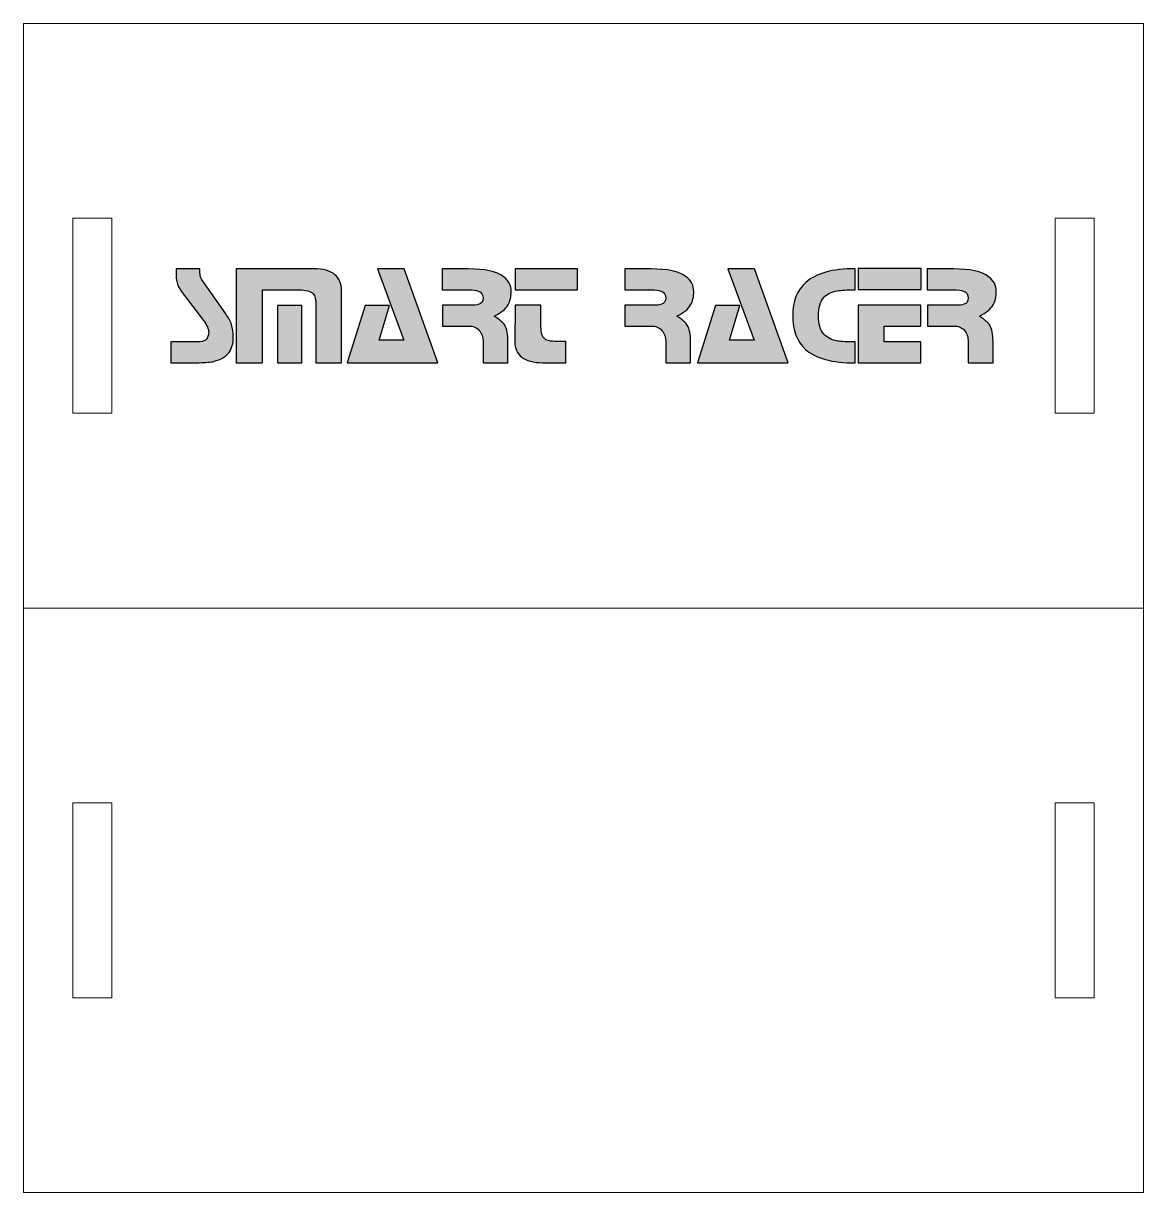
# Model space of a CAD drawing. Extents: x -140 to 130, y -24 to 96.
# Drawn here: x 14.8 to 129.8, y -23.7 to 96.3 of the extents above; entities that cross this region are included whole.
import ezdxf

# ---------------------------------------------------------------- set-up
doc = ezdxf.new("R2010")
doc.units = 0
doc.layers.add('Cut', color=1, linetype='CONTINUOUS', lineweight=0, true_color=0xff0000)
doc.layers.add('Text - engrave', color=2, linetype='CONTINUOUS', lineweight=25, true_color=0xffff00)

msp = doc.modelspace()

# ---------------------------------------------------------------- hatches: boundary and pattern name
at = {"layer": 'Text - engrave'}
h = msp.add_hatch(color=256, dxfattribs=at)
edge = h.paths.add_edge_path()
edge.add_spline(control_points=[(57.3227, 61.4364), (57.3227, 61.4364), (48.0457, 61.4364), (48.0457, 61.4364), (48.0457, 61.4364), (48.0457, 61.4364), (49.8647, 67.3322), (49.8647, 67.3322), (49.8647, 67.3322), (49.8647, 67.3322), (52.3685, 67.3322), (52.3685, 67.3322), (52.3685, 67.3322), (52.3685, 67.3322), (51.3092, 63.7797), (51.3092, 63.7797), (51.3092, 63.7797), (51.3092, 63.7797), (53.8559, 63.7797), (53.8559, 63.7797), (53.8559, 63.7797), (53.8559, 63.7797), (51.138, 71.1093), (51.138, 71.1093), (51.138, 71.1093), (51.138, 71.1093), (53.8987, 71.1093), (53.8987, 71.1093), (53.8987, 71.1093), (53.8987, 71.1093), (57.3227, 61.4364), (57.3227, 61.4364)], knot_values=[0, 0, 0, 0, 0.11111111, 0.11111111, 0.11111111, 0.11111111, 0.22222222, 0.22222222, 0.22222222, 0.22222222, 0.33333333, 0.33333333, 0.33333333, 0.33333333, 0.44444444, 0.44444444, 0.44444444, 0.44444444, 0.55555556, 0.55555556, 0.55555556, 0.55555556, 0.66666667, 0.66666667, 0.66666667, 0.66666667, 0.77777778, 0.77777778, 0.77777778, 0.77777778, 1, 1, 1, 1], degree=3, periodic=0)
edge = h.paths.add_edge_path()
edge.add_spline(control_points=[(64.8663, 68.7767), (64.8663, 68.2203), (64.7593, 67.7566), (64.5453, 67.3857), (64.5453, 67.3857), (64.3027, 66.9719), (63.8319, 66.5903), (63.1328, 66.2407), (63.1328, 66.2407), (63.6821, 65.8841), (64.0388, 65.5702), (64.2029, 65.2991), (64.2029, 65.2991), (64.424, 64.9353), (64.5346, 64.3647), (64.5346, 63.5871), (64.5346, 63.5871), (64.5346, 63.5871), (64.5346, 61.4364), (64.5346, 61.4364), (64.5346, 61.4364), (64.5346, 61.4364), (61.9879, 61.4364), (61.9879, 61.4364), (61.9879, 61.4364), (61.9879, 61.4364), (61.9879, 63.5657), (61.9879, 63.5657), (61.9879, 63.5657), (61.9879, 64.0793), (61.8578, 64.4841), (61.5974, 64.7802), (61.5974, 64.7802), (61.337, 65.0762), (60.9643, 65.2242), (60.4792, 65.2242), (60.4792, 65.2242), (60.4792, 65.2242), (57.8042, 65.2242), (57.8042, 65.2242), (57.8042, 65.2242), (57.8042, 65.2242), (57.8042, 67.3536), (57.8042, 67.3536), (57.8042, 67.3536), (57.8042, 67.3536), (60.415, 67.3536), (60.415, 67.3536), (60.415, 67.3536), (60.415, 67.3536), (60.6611, 67.3536), (60.6611, 67.3536), (60.6611, 67.3536), (61.0677, 67.3536), (61.3602, 67.3857), (61.5385, 67.4499), (61.5385, 67.4499), (61.8381, 67.5569), (61.9879, 67.7673), (61.9879, 68.0812), (61.9879, 68.0812), (61.9879, 68.4378), (61.8239, 68.6804), (61.4957, 68.8088), (61.4957, 68.8088), (61.2817, 68.8944), (60.9358, 68.9372), (60.4578, 68.9372), (60.4578, 68.9372), (60.4578, 68.9372), (57.7828, 68.9372), (57.7828, 68.9372), (57.7828, 68.9372), (57.7828, 68.9372), (57.7828, 71.0879), (57.7828, 71.0879), (57.7828, 71.0879), (57.7828, 71.0879), (60.4792, 71.0879), (60.4792, 71.0879), (60.4792, 71.0879), (62.1556, 71.0879), (63.3576, 70.8204), (64.0852, 70.2854), (64.0852, 70.2854), (64.6059, 69.9002), (64.8663, 69.3973), (64.8663, 68.7767)], knot_values=[0, 0, 0, 0, 0.04347826, 0.04347826, 0.04347826, 0.04347826, 0.08695652, 0.08695652, 0.08695652, 0.08695652, 0.13043478, 0.13043478, 0.13043478, 0.13043478, 0.17391304, 0.17391304, 0.17391304, 0.17391304, 0.2173913, 0.2173913, 0.2173913, 0.2173913, 0.26086957, 0.26086957, 0.26086957, 0.26086957, 0.30434783, 0.30434783, 0.30434783, 0.30434783, 0.34782609, 0.34782609, 0.34782609, 0.34782609, 0.39130435, 0.39130435, 0.39130435, 0.39130435, 0.43478261, 0.43478261, 0.43478261, 0.43478261, 0.47826087, 0.47826087, 0.47826087, 0.47826087, 0.52173913, 0.52173913, 0.52173913, 0.52173913, 0.56521739, 0.56521739, 0.56521739, 0.56521739, 0.60869565, 0.60869565, 0.60869565, 0.60869565, 0.65217391, 0.65217391, 0.65217391, 0.65217391, 0.69565217, 0.69565217, 0.69565217, 0.69565217, 0.73913043, 0.73913043, 0.73913043, 0.73913043, 0.7826087, 0.7826087, 0.7826087, 0.7826087, 0.82608696, 0.82608696, 0.82608696, 0.82608696, 0.86956522, 0.86956522, 0.86956522, 0.86956522, 0.91304348, 0.91304348, 0.91304348, 0.91304348, 1, 1, 1, 1], degree=3, periodic=0)
edge = h.paths.add_edge_path()
edge.add_spline(control_points=[(71.6609, 68.9372), (71.6609, 68.9372), (65.2622, 68.9372), (65.2622, 68.9372), (65.2622, 68.9372), (65.2622, 68.9372), (65.2622, 71.1093), (65.2622, 71.1093), (65.2622, 71.1093), (65.2622, 71.1093), (71.6609, 71.1093), (71.6609, 71.1093), (71.6609, 71.1093), (71.6609, 71.1093), (71.6609, 68.9372), (71.6609, 68.9372)], knot_values=[0, 0, 0, 0, 0.2, 0.2, 0.2, 0.2, 0.4, 0.4, 0.4, 0.4, 0.6, 0.6, 0.6, 0.6, 1, 1, 1, 1], degree=3, periodic=0)
edge = h.paths.add_edge_path()
edge.add_spline(control_points=[(70.4838, 61.4578), (70.4838, 61.4578), (68.087, 61.4578), (68.087, 61.4578), (68.087, 61.4578), (67.1454, 61.4578), (66.4356, 61.6486), (65.9577, 62.0303), (65.9577, 62.0303), (65.4798, 62.4119), (65.2408, 62.9308), (65.2408, 63.5871), (65.2408, 63.5871), (65.2408, 63.5871), (65.2622, 67.3536), (65.2622, 67.3536), (65.2622, 67.3536), (65.2622, 67.3536), (67.9158, 67.3536), (67.9158, 67.3536), (67.9158, 67.3536), (67.9158, 67.3536), (67.9158, 65.2242), (67.9158, 65.2242), (67.9158, 65.2242), (67.9158, 64.6322), (68.005, 64.2327), (68.1833, 64.0258), (68.1833, 64.0258), (68.4116, 63.7619), (68.886, 63.6299), (69.6064, 63.6299), (69.6064, 63.6299), (69.6064, 63.6299), (70.4838, 63.6299), (70.4838, 63.6299), (70.4838, 63.6299), (70.4838, 63.6299), (70.4838, 61.4578), (70.4838, 61.4578)], knot_values=[0, 0, 0, 0, 0.09090909, 0.09090909, 0.09090909, 0.09090909, 0.18181818, 0.18181818, 0.18181818, 0.18181818, 0.27272727, 0.27272727, 0.27272727, 0.27272727, 0.36363636, 0.36363636, 0.36363636, 0.36363636, 0.45454545, 0.45454545, 0.45454545, 0.45454545, 0.54545455, 0.54545455, 0.54545455, 0.54545455, 0.63636364, 0.63636364, 0.63636364, 0.63636364, 0.72727273, 0.72727273, 0.72727273, 0.72727273, 0.81818182, 0.81818182, 0.81818182, 0.81818182, 1, 1, 1, 1], degree=3, periodic=0)
edge = h.paths.add_edge_path()
edge.add_spline(control_points=[(83.6129, 68.7767), (83.6129, 68.2203), (83.5059, 67.7566), (83.2919, 67.3857), (83.2919, 67.3857), (83.0493, 66.9719), (82.5785, 66.5903), (81.8794, 66.2407), (81.8794, 66.2407), (82.4287, 65.8841), (82.7854, 65.5702), (82.9495, 65.2991), (82.9495, 65.2991), (83.1706, 64.9353), (83.2812, 64.3647), (83.2812, 63.5871), (83.2812, 63.5871), (83.2812, 63.5871), (83.2812, 61.4364), (83.2812, 61.4364), (83.2812, 61.4364), (83.2812, 61.4364), (80.7345, 61.4364), (80.7345, 61.4364), (80.7345, 61.4364), (80.7345, 61.4364), (80.7345, 63.5657), (80.7345, 63.5657), (80.7345, 63.5657), (80.7345, 64.0793), (80.6044, 64.4841), (80.344, 64.7802), (80.344, 64.7802), (80.0836, 65.0762), (79.7109, 65.2242), (79.2258, 65.2242), (79.2258, 65.2242), (79.2258, 65.2242), (76.5508, 65.2242), (76.5508, 65.2242), (76.5508, 65.2242), (76.5508, 65.2242), (76.5508, 67.3536), (76.5508, 67.3536), (76.5508, 67.3536), (76.5508, 67.3536), (79.1616, 67.3536), (79.1616, 67.3536), (79.1616, 67.3536), (79.1616, 67.3536), (79.4077, 67.3536), (79.4077, 67.3536), (79.4077, 67.3536), (79.8143, 67.3536), (80.1068, 67.3857), (80.2851, 67.4499), (80.2851, 67.4499), (80.5847, 67.5569), (80.7345, 67.7673), (80.7345, 68.0812), (80.7345, 68.0812), (80.7345, 68.4378), (80.5705, 68.6804), (80.2423, 68.8088), (80.2423, 68.8088), (80.0283, 68.8944), (79.6824, 68.9372), (79.2044, 68.9372), (79.2044, 68.9372), (79.2044, 68.9372), (76.5294, 68.9372), (76.5294, 68.9372), (76.5294, 68.9372), (76.5294, 68.9372), (76.5294, 71.0879), (76.5294, 71.0879), (76.5294, 71.0879), (76.5294, 71.0879), (79.2258, 71.0879), (79.2258, 71.0879), (79.2258, 71.0879), (80.9022, 71.0879), (82.1042, 70.8204), (82.8318, 70.2854), (82.8318, 70.2854), (83.3525, 69.9002), (83.6129, 69.3973), (83.6129, 68.7767)], knot_values=[0, 0, 0, 0, 0.04347826, 0.04347826, 0.04347826, 0.04347826, 0.08695652, 0.08695652, 0.08695652, 0.08695652, 0.13043478, 0.13043478, 0.13043478, 0.13043478, 0.17391304, 0.17391304, 0.17391304, 0.17391304, 0.2173913, 0.2173913, 0.2173913, 0.2173913, 0.26086957, 0.26086957, 0.26086957, 0.26086957, 0.30434783, 0.30434783, 0.30434783, 0.30434783, 0.34782609, 0.34782609, 0.34782609, 0.34782609, 0.39130435, 0.39130435, 0.39130435, 0.39130435, 0.43478261, 0.43478261, 0.43478261, 0.43478261, 0.47826087, 0.47826087, 0.47826087, 0.47826087, 0.52173913, 0.52173913, 0.52173913, 0.52173913, 0.56521739, 0.56521739, 0.56521739, 0.56521739, 0.60869565, 0.60869565, 0.60869565, 0.60869565, 0.65217391, 0.65217391, 0.65217391, 0.65217391, 0.69565217, 0.69565217, 0.69565217, 0.69565217, 0.73913043, 0.73913043, 0.73913043, 0.73913043, 0.7826087, 0.7826087, 0.7826087, 0.7826087, 0.82608696, 0.82608696, 0.82608696, 0.82608696, 0.86956522, 0.86956522, 0.86956522, 0.86956522, 0.91304348, 0.91304348, 0.91304348, 0.91304348, 1, 1, 1, 1], degree=3, periodic=0)
edge = h.paths.add_edge_path()
edge.add_spline(control_points=[(93.2858, 61.4364), (93.2858, 61.4364), (84.0088, 61.4364), (84.0088, 61.4364), (84.0088, 61.4364), (84.0088, 61.4364), (85.8278, 67.3322), (85.8278, 67.3322), (85.8278, 67.3322), (85.8278, 67.3322), (88.3316, 67.3322), (88.3316, 67.3322), (88.3316, 67.3322), (88.3316, 67.3322), (87.2723, 63.7797), (87.2723, 63.7797), (87.2723, 63.7797), (87.2723, 63.7797), (89.819, 63.7797), (89.819, 63.7797), (89.819, 63.7797), (89.819, 63.7797), (87.1011, 71.1093), (87.1011, 71.1093), (87.1011, 71.1093), (87.1011, 71.1093), (89.8618, 71.1093), (89.8618, 71.1093), (89.8618, 71.1093), (89.8618, 71.1093), (93.2858, 61.4364), (93.2858, 61.4364)], knot_values=[0, 0, 0, 0, 0.11111111, 0.11111111, 0.11111111, 0.11111111, 0.22222222, 0.22222222, 0.22222222, 0.22222222, 0.33333333, 0.33333333, 0.33333333, 0.33333333, 0.44444444, 0.44444444, 0.44444444, 0.44444444, 0.55555556, 0.55555556, 0.55555556, 0.55555556, 0.66666667, 0.66666667, 0.66666667, 0.66666667, 0.77777778, 0.77777778, 0.77777778, 0.77777778, 1, 1, 1, 1], degree=3, periodic=0)
edge = h.paths.add_edge_path()
edge.add_spline(control_points=[(100.166, 61.4364), (97.8119, 61.4364), (96.1178, 61.9001), (95.0834, 62.8274), (95.0834, 62.8274), (94.206, 63.6121), (93.7673, 64.7713), (93.7673, 66.3049), (93.7673, 66.3049), (93.7673, 67.7673), (94.2167, 68.8979), (95.1155, 69.6969), (95.1155, 69.6969), (96.1784, 70.6385), (97.8619, 71.1093), (100.166, 71.1093), (100.166, 71.1093), (100.166, 71.1093), (100.166, 68.9372), (100.166, 68.9372), (100.166, 68.9372), (99.3242, 68.9372), (98.725, 68.9051), (98.3683, 68.8409), (98.3683, 68.8409), (97.7406, 68.7267), (97.2698, 68.4949), (96.9559, 68.1454), (96.9559, 68.1454), (96.585, 67.7316), (96.3995, 67.111), (96.3995, 66.2835), (96.3995, 66.2835), (96.3995, 65.4418), (96.5921, 64.8069), (96.9773, 64.3789), (96.9773, 64.3789), (97.2983, 64.0223), (97.7691, 63.7904), (98.3897, 63.6834), (98.3897, 63.6834), (98.7535, 63.6192), (99.3456, 63.5871), (100.166, 63.5871), (100.166, 63.5871), (100.166, 63.5871), (100.166, 61.4364), (100.166, 61.4364)], knot_values=[0, 0, 0, 0, 0.07692308, 0.07692308, 0.07692308, 0.07692308, 0.15384615, 0.15384615, 0.15384615, 0.15384615, 0.23076923, 0.23076923, 0.23076923, 0.23076923, 0.30769231, 0.30769231, 0.30769231, 0.30769231, 0.38461538, 0.38461538, 0.38461538, 0.38461538, 0.46153846, 0.46153846, 0.46153846, 0.46153846, 0.53846154, 0.53846154, 0.53846154, 0.53846154, 0.61538462, 0.61538462, 0.61538462, 0.61538462, 0.69230769, 0.69230769, 0.69230769, 0.69230769, 0.76923077, 0.76923077, 0.76923077, 0.76923077, 0.84615385, 0.84615385, 0.84615385, 0.84615385, 1, 1, 1, 1], degree=3, periodic=0)
edge = h.paths.add_edge_path()
edge.add_spline(control_points=[(106.9392, 68.9586), (106.9392, 68.9586), (100.4763, 68.9586), (100.4763, 68.9586), (100.4763, 68.9586), (100.4763, 68.9586), (100.4763, 71.1307), (100.4763, 71.1307), (100.4763, 71.1307), (100.4763, 71.1307), (106.9392, 71.1307), (106.9392, 71.1307), (106.9392, 71.1307), (106.9392, 71.1307), (106.9392, 68.9586), (106.9392, 68.9586)], knot_values=[0, 0, 0, 0, 0.2, 0.2, 0.2, 0.2, 0.4, 0.4, 0.4, 0.4, 0.6, 0.6, 0.6, 0.6, 1, 1, 1, 1], degree=3, periodic=0)
edge = h.paths.add_edge_path()
edge.add_spline(control_points=[(106.9178, 61.4578), (106.9178, 61.4578), (100.4763, 61.4578), (100.4763, 61.4578), (100.4763, 61.4578), (100.4763, 61.4578), (100.4763, 67.3536), (100.4763, 67.3536), (100.4763, 67.3536), (100.4763, 67.3536), (106.9178, 67.3536), (106.9178, 67.3536), (106.9178, 67.3536), (106.9178, 67.3536), (106.9178, 65.2242), (106.9178, 65.2242), (106.9178, 65.2242), (106.9178, 65.2242), (103.1513, 65.2242), (103.1513, 65.2242), (103.1513, 65.2242), (103.1513, 65.2242), (103.1513, 63.6085), (103.1513, 63.6085), (103.1513, 63.6085), (103.1513, 63.6085), (106.9178, 63.6085), (106.9178, 63.6085), (106.9178, 63.6085), (106.9178, 63.6085), (106.9178, 61.4578), (106.9178, 61.4578)], knot_values=[0, 0, 0, 0, 0.11111111, 0.11111111, 0.11111111, 0.11111111, 0.22222222, 0.22222222, 0.22222222, 0.22222222, 0.33333333, 0.33333333, 0.33333333, 0.33333333, 0.44444444, 0.44444444, 0.44444444, 0.44444444, 0.55555556, 0.55555556, 0.55555556, 0.55555556, 0.66666667, 0.66666667, 0.66666667, 0.66666667, 0.77777778, 0.77777778, 0.77777778, 0.77777778, 1, 1, 1, 1], degree=3, periodic=0)
edge = h.paths.add_edge_path()
edge.add_spline(control_points=[(114.6647, 68.7767), (114.6647, 68.2203), (114.5577, 67.7566), (114.3437, 67.3857), (114.3437, 67.3857), (114.1011, 66.9719), (113.6303, 66.5903), (112.9312, 66.2407), (112.9312, 66.2407), (113.4805, 65.8841), (113.8372, 65.5702), (114.0013, 65.2991), (114.0013, 65.2991), (114.2224, 64.9353), (114.333, 64.3647), (114.333, 63.5871), (114.333, 63.5871), (114.333, 63.5871), (114.333, 61.4364), (114.333, 61.4364), (114.333, 61.4364), (114.333, 61.4364), (111.7863, 61.4364), (111.7863, 61.4364), (111.7863, 61.4364), (111.7863, 61.4364), (111.7863, 63.5657), (111.7863, 63.5657), (111.7863, 63.5657), (111.7863, 64.0793), (111.6562, 64.4841), (111.3958, 64.7802), (111.3958, 64.7802), (111.1354, 65.0762), (110.7627, 65.2242), (110.2776, 65.2242), (110.2776, 65.2242), (110.2776, 65.2242), (107.6026, 65.2242), (107.6026, 65.2242), (107.6026, 65.2242), (107.6026, 65.2242), (107.6026, 67.3536), (107.6026, 67.3536), (107.6026, 67.3536), (107.6026, 67.3536), (110.2134, 67.3536), (110.2134, 67.3536), (110.2134, 67.3536), (110.2134, 67.3536), (110.4595, 67.3536), (110.4595, 67.3536), (110.4595, 67.3536), (110.8661, 67.3536), (111.1586, 67.3857), (111.3369, 67.4499), (111.3369, 67.4499), (111.6365, 67.5569), (111.7863, 67.7673), (111.7863, 68.0812), (111.7863, 68.0812), (111.7863, 68.4378), (111.6223, 68.6804), (111.2941, 68.8088), (111.2941, 68.8088), (111.0801, 68.8944), (110.7342, 68.9372), (110.2562, 68.9372), (110.2562, 68.9372), (110.2562, 68.9372), (107.5812, 68.9372), (107.5812, 68.9372), (107.5812, 68.9372), (107.5812, 68.9372), (107.5812, 71.0879), (107.5812, 71.0879), (107.5812, 71.0879), (107.5812, 71.0879), (110.2776, 71.0879), (110.2776, 71.0879), (110.2776, 71.0879), (111.954, 71.0879), (113.156, 70.8204), (113.8836, 70.2854), (113.8836, 70.2854), (114.4043, 69.9002), (114.6647, 69.3973), (114.6647, 68.7767)], knot_values=[0, 0, 0, 0, 0.04347826, 0.04347826, 0.04347826, 0.04347826, 0.08695652, 0.08695652, 0.08695652, 0.08695652, 0.13043478, 0.13043478, 0.13043478, 0.13043478, 0.17391304, 0.17391304, 0.17391304, 0.17391304, 0.2173913, 0.2173913, 0.2173913, 0.2173913, 0.26086957, 0.26086957, 0.26086957, 0.26086957, 0.30434783, 0.30434783, 0.30434783, 0.30434783, 0.34782609, 0.34782609, 0.34782609, 0.34782609, 0.39130435, 0.39130435, 0.39130435, 0.39130435, 0.43478261, 0.43478261, 0.43478261, 0.43478261, 0.47826087, 0.47826087, 0.47826087, 0.47826087, 0.52173913, 0.52173913, 0.52173913, 0.52173913, 0.56521739, 0.56521739, 0.56521739, 0.56521739, 0.60869565, 0.60869565, 0.60869565, 0.60869565, 0.65217391, 0.65217391, 0.65217391, 0.65217391, 0.69565217, 0.69565217, 0.69565217, 0.69565217, 0.73913043, 0.73913043, 0.73913043, 0.73913043, 0.7826087, 0.7826087, 0.7826087, 0.7826087, 0.82608696, 0.82608696, 0.82608696, 0.82608696, 0.86956522, 0.86956522, 0.86956522, 0.86956522, 0.91304348, 0.91304348, 0.91304348, 0.91304348, 1, 1, 1, 1], degree=3, periodic=0)
edge = h.paths.add_edge_path()
edge.add_spline(control_points=[(36.3398, 64.0686), (36.3398, 63.4409), (36.1935, 62.9237), (35.9011, 62.5171), (35.9011, 62.5171), (35.7085, 62.246), (35.4624, 62.0392), (35.1627, 61.8965), (35.1627, 61.8965), (34.7133, 61.7039), (34.4102, 61.5933), (34.2532, 61.5648), (34.2532, 61.5648), (33.8324, 61.4935), (33.2724, 61.4578), (32.5733, 61.4578), (32.5733, 61.4578), (32.5733, 61.4578), (29.9197, 61.4578), (29.9197, 61.4578), (29.9197, 61.4578), (29.9197, 61.4578), (29.9197, 63.5871), (29.9197, 63.5871), (29.9197, 63.5871), (29.9197, 63.5871), (32.6161, 63.5871), (32.6161, 63.5871), (32.6161, 63.5871), (33.0227, 63.5871), (33.3081, 63.646), (33.4721, 63.7637), (33.4721, 63.7637), (33.6362, 63.8814), (33.7396, 64.0615), (33.7824, 64.304), (33.7824, 64.304), (33.8038, 64.4039), (33.8145, 64.4966), (33.8145, 64.5822), (33.8145, 64.5822), (33.8145, 64.9104), (33.6362, 65.3098), (33.2795, 65.7806), (33.2795, 65.7806), (33.2795, 65.7806), (31.086, 68.6697), (31.086, 68.6697), (31.086, 68.6697), (30.9005, 68.955), (30.7793, 69.1476), (30.7222, 69.2475), (30.7222, 69.2475), (30.551, 69.5613), (30.4654, 69.9822), (30.4654, 70.5101), (30.4654, 70.5101), (30.4654, 70.5101), (30.4654, 71.0879), (30.4654, 71.0879), (30.4654, 71.0879), (30.4654, 71.0879), (32.905, 71.0879), (32.905, 71.0879), (32.905, 71.0879), (32.905, 70.8097), (32.9193, 70.5814), (32.9478, 70.4031), (32.9478, 70.4031), (32.9764, 70.2247), (33.0477, 70.0714), (33.1618, 69.943), (33.1618, 69.943), (33.1618, 69.943), (35.5587, 66.4761), (35.5587, 66.4761), (35.5587, 66.4761), (35.8369, 66.1123), (36.0366, 65.7432), (36.1579, 65.3687), (36.1579, 65.3687), (36.2791, 64.9942), (36.3398, 64.5608), (36.3398, 64.0686)], knot_values=[0, 0, 0, 0, 0.04545455, 0.04545455, 0.04545455, 0.04545455, 0.09090909, 0.09090909, 0.09090909, 0.09090909, 0.13636364, 0.13636364, 0.13636364, 0.13636364, 0.18181818, 0.18181818, 0.18181818, 0.18181818, 0.22727273, 0.22727273, 0.22727273, 0.22727273, 0.27272727, 0.27272727, 0.27272727, 0.27272727, 0.31818182, 0.31818182, 0.31818182, 0.31818182, 0.36363636, 0.36363636, 0.36363636, 0.36363636, 0.40909091, 0.40909091, 0.40909091, 0.40909091, 0.45454545, 0.45454545, 0.45454545, 0.45454545, 0.5, 0.5, 0.5, 0.5, 0.54545455, 0.54545455, 0.54545455, 0.54545455, 0.59090909, 0.59090909, 0.59090909, 0.59090909, 0.63636364, 0.63636364, 0.63636364, 0.63636364, 0.68181818, 0.68181818, 0.68181818, 0.68181818, 0.72727273, 0.72727273, 0.72727273, 0.72727273, 0.77272727, 0.77272727, 0.77272727, 0.77272727, 0.81818182, 0.81818182, 0.81818182, 0.81818182, 0.86363636, 0.86363636, 0.86363636, 0.86363636, 0.90909091, 0.90909091, 0.90909091, 0.90909091, 1, 1, 1, 1], degree=3, periodic=0)
edge = h.paths.add_edge_path()
edge.add_spline(control_points=[(47.4572, 61.4364), (47.4572, 61.4364), (44.825, 61.4364), (44.825, 61.4364), (44.825, 61.4364), (44.825, 61.4364), (44.825, 67.3536), (44.825, 67.3536), (44.825, 67.3536), (44.825, 67.9385), (44.7287, 68.3344), (44.5361, 68.5413), (44.5361, 68.5413), (44.2935, 68.8052), (43.812, 68.9372), (43.0916, 68.9372), (43.0916, 68.9372), (43.0916, 68.9372), (39.3251, 68.9372), (39.3251, 68.9372), (39.3251, 68.9372), (39.3251, 68.9372), (39.3251, 61.4364), (39.3251, 61.4364), (39.3251, 61.4364), (39.3251, 61.4364), (36.6501, 61.4364), (36.6501, 61.4364), (36.6501, 61.4364), (36.6501, 61.4364), (36.6501, 71.1093), (36.6501, 71.1093), (36.6501, 71.1093), (36.6501, 71.1093), (44.611, 71.1093), (44.611, 71.1093), (44.611, 71.1093), (45.5597, 71.1093), (46.2802, 70.9024), (46.7724, 70.4887), (46.7724, 70.4887), (47.2289, 70.1035), (47.4572, 69.5792), (47.4572, 68.9158), (47.4572, 68.9158), (47.4572, 68.9158), (47.4572, 61.4364), (47.4572, 61.4364)], knot_values=[0, 0, 0, 0, 0.07692308, 0.07692308, 0.07692308, 0.07692308, 0.15384615, 0.15384615, 0.15384615, 0.15384615, 0.23076923, 0.23076923, 0.23076923, 0.23076923, 0.30769231, 0.30769231, 0.30769231, 0.30769231, 0.38461538, 0.38461538, 0.38461538, 0.38461538, 0.46153846, 0.46153846, 0.46153846, 0.46153846, 0.53846154, 0.53846154, 0.53846154, 0.53846154, 0.61538462, 0.61538462, 0.61538462, 0.61538462, 0.69230769, 0.69230769, 0.69230769, 0.69230769, 0.76923077, 0.76923077, 0.76923077, 0.76923077, 0.84615385, 0.84615385, 0.84615385, 0.84615385, 1, 1, 1, 1], degree=3, periodic=0)
edge = h.paths.add_edge_path()
edge.add_spline(control_points=[(43.3805, 61.4364), (43.3805, 61.4364), (40.8873, 61.4364), (40.8873, 61.4364), (40.8873, 61.4364), (40.8873, 61.4364), (40.8873, 67.3322), (40.8873, 67.3322), (40.8873, 67.3322), (40.8873, 67.3322), (43.3805, 67.3322), (43.3805, 67.3322), (43.3805, 67.3322), (43.3805, 67.3322), (43.3805, 61.4364), (43.3805, 61.4364)], knot_values=[0, 0, 0, 0, 0.2, 0.2, 0.2, 0.2, 0.4, 0.4, 0.4, 0.4, 0.6, 0.6, 0.6, 0.6, 1, 1, 1, 1], degree=3, periodic=0)

# ---------------------------------------------------------------- linework, layer by layer
at = {"layer": 'Cut'}
for points in [[(19.8722, 56.2834), (23.872, 56.2834), (23.872, 76.2834), (19.8722, 76.2834), (19.8722, 56.2834)], [(120.7122, 56.2834), (124.712, 56.2834), (124.712, 76.2834), (120.7122, 76.2834), (120.7122, 56.2834)], [(14.7922, -23.7165), (129.7922, -23.7165), (129.7922, 36.2835), (14.7922, 36.2835), (14.7922, -23.7165)], [(19.8722, -3.7166), (23.872, -3.7166), (23.872, 16.2834), (19.8722, 16.2834), (19.8722, -3.7166)], [(120.7122, -3.7166), (124.712, -3.7166), (124.712, 16.2834), (120.7122, 16.2834), (120.7122, -3.7166)]]:
    msp.add_lwpolyline(points, close=True, dxfattribs=at)
msp.add_open_spline([(14.7922, 36.2835), (14.7922, 36.2835), (14.7922, 96.2835), (14.7922, 96.2835), (14.7922, 96.2835), (14.7922, 96.2835), (129.7922, 96.2835), (129.7922, 96.2835), (129.7922, 96.2835), (129.7922, 96.2835), (129.7922, 36.2835), (129.7922, 36.2835)], degree=3, knots=[0, 0, 0, 0, 0.25, 0.25, 0.25, 0.25, 0.5, 0.5, 0.5, 0.5, 1, 1, 1, 1], dxfattribs=at)
at = {"layer": 'Text - engrave'}
for points, knots in [([(36.3398, 64.0686), (36.3398, 63.4409), (36.1935, 62.9237), (35.9011, 62.5171), (35.9011, 62.5171), (35.7085, 62.246), (35.4624, 62.0392), (35.1627, 61.8965), (35.1627, 61.8965), (34.7133, 61.7039), (34.4102, 61.5933), (34.2532, 61.5648), (34.2532, 61.5648), (33.8324, 61.4935), (33.2724, 61.4578), (32.5733, 61.4578), (32.5733, 61.4578), (32.5733, 61.4578), (29.9197, 61.4578), (29.9197, 61.4578), (29.9197, 61.4578), (29.9197, 61.4578), (29.9197, 63.5871), (29.9197, 63.5871), (29.9197, 63.5871), (29.9197, 63.5871), (32.6161, 63.5871), (32.6161, 63.5871), (32.6161, 63.5871), (33.0227, 63.5871), (33.3081, 63.646), (33.4721, 63.7637), (33.4721, 63.7637), (33.6362, 63.8814), (33.7396, 64.0615), (33.7824, 64.304), (33.7824, 64.304), (33.8038, 64.4039), (33.8145, 64.4966), (33.8145, 64.5822), (33.8145, 64.5822), (33.8145, 64.9104), (33.6362, 65.3098), (33.2795, 65.7806), (33.2795, 65.7806), (33.2795, 65.7806), (31.086, 68.6697), (31.086, 68.6697), (31.086, 68.6697), (30.9005, 68.955), (30.7793, 69.1476), (30.7222, 69.2475), (30.7222, 69.2475), (30.551, 69.5613), (30.4654, 69.9822), (30.4654, 70.5101), (30.4654, 70.5101), (30.4654, 70.5101), (30.4654, 71.0879), (30.4654, 71.0879), (30.4654, 71.0879), (30.4654, 71.0879), (32.905, 71.0879), (32.905, 71.0879), (32.905, 71.0879), (32.905, 70.8097), (32.9193, 70.5814), (32.9478, 70.4031), (32.9478, 70.4031), (32.9764, 70.2247), (33.0477, 70.0714), (33.1618, 69.943), (33.1618, 69.943), (33.1618, 69.943), (35.5587, 66.4761), (35.5587, 66.4761), (35.5587, 66.4761), (35.8369, 66.1123), (36.0366, 65.7432), (36.1579, 65.3687), (36.1579, 65.3687), (36.2791, 64.9942), (36.3398, 64.5608), (36.3398, 64.0686)], [0, 0, 0, 0, 0.04545455, 0.04545455, 0.04545455, 0.04545455, 0.09090909, 0.09090909, 0.09090909, 0.09090909, 0.13636364, 0.13636364, 0.13636364, 0.13636364, 0.18181818, 0.18181818, 0.18181818, 0.18181818, 0.22727273, 0.22727273, 0.22727273, 0.22727273, 0.27272727, 0.27272727, 0.27272727, 0.27272727, 0.31818182, 0.31818182, 0.31818182, 0.31818182, 0.36363636, 0.36363636, 0.36363636, 0.36363636, 0.40909091, 0.40909091, 0.40909091, 0.40909091, 0.45454545, 0.45454545, 0.45454545, 0.45454545, 0.5, 0.5, 0.5, 0.5, 0.54545455, 0.54545455, 0.54545455, 0.54545455, 0.59090909, 0.59090909, 0.59090909, 0.59090909, 0.63636364, 0.63636364, 0.63636364, 0.63636364, 0.68181818, 0.68181818, 0.68181818, 0.68181818, 0.72727273, 0.72727273, 0.72727273, 0.72727273, 0.77272727, 0.77272727, 0.77272727, 0.77272727, 0.81818182, 0.81818182, 0.81818182, 0.81818182, 0.86363636, 0.86363636, 0.86363636, 0.86363636, 0.90909091, 0.90909091, 0.90909091, 0.90909091, 1, 1, 1, 1]), ([(47.4572, 61.4364), (47.4572, 61.4364), (44.825, 61.4364), (44.825, 61.4364), (44.825, 61.4364), (44.825, 61.4364), (44.825, 67.3536), (44.825, 67.3536), (44.825, 67.3536), (44.825, 67.9385), (44.7287, 68.3344), (44.5361, 68.5413), (44.5361, 68.5413), (44.2935, 68.8052), (43.812, 68.9372), (43.0916, 68.9372), (43.0916, 68.9372), (43.0916, 68.9372), (39.3251, 68.9372), (39.3251, 68.9372), (39.3251, 68.9372), (39.3251, 68.9372), (39.3251, 61.4364), (39.3251, 61.4364), (39.3251, 61.4364), (39.3251, 61.4364), (36.6501, 61.4364), (36.6501, 61.4364), (36.6501, 61.4364), (36.6501, 61.4364), (36.6501, 71.1093), (36.6501, 71.1093), (36.6501, 71.1093), (36.6501, 71.1093), (44.611, 71.1093), (44.611, 71.1093), (44.611, 71.1093), (45.5597, 71.1093), (46.2802, 70.9024), (46.7724, 70.4887), (46.7724, 70.4887), (47.2289, 70.1035), (47.4572, 69.5792), (47.4572, 68.9158), (47.4572, 68.9158), (47.4572, 68.9158), (47.4572, 61.4364), (47.4572, 61.4364)], [0, 0, 0, 0, 0.07692308, 0.07692308, 0.07692308, 0.07692308, 0.15384615, 0.15384615, 0.15384615, 0.15384615, 0.23076923, 0.23076923, 0.23076923, 0.23076923, 0.30769231, 0.30769231, 0.30769231, 0.30769231, 0.38461538, 0.38461538, 0.38461538, 0.38461538, 0.46153846, 0.46153846, 0.46153846, 0.46153846, 0.53846154, 0.53846154, 0.53846154, 0.53846154, 0.61538462, 0.61538462, 0.61538462, 0.61538462, 0.69230769, 0.69230769, 0.69230769, 0.69230769, 0.76923077, 0.76923077, 0.76923077, 0.76923077, 0.84615385, 0.84615385, 0.84615385, 0.84615385, 1, 1, 1, 1]), ([(57.3227, 61.4364), (57.3227, 61.4364), (48.0457, 61.4364), (48.0457, 61.4364), (48.0457, 61.4364), (48.0457, 61.4364), (49.8647, 67.3322), (49.8647, 67.3322), (49.8647, 67.3322), (49.8647, 67.3322), (52.3685, 67.3322), (52.3685, 67.3322), (52.3685, 67.3322), (52.3685, 67.3322), (51.3092, 63.7797), (51.3092, 63.7797), (51.3092, 63.7797), (51.3092, 63.7797), (53.8559, 63.7797), (53.8559, 63.7797), (53.8559, 63.7797), (53.8559, 63.7797), (51.138, 71.1093), (51.138, 71.1093), (51.138, 71.1093), (51.138, 71.1093), (53.8987, 71.1093), (53.8987, 71.1093), (53.8987, 71.1093), (53.8987, 71.1093), (57.3227, 61.4364), (57.3227, 61.4364)], [0, 0, 0, 0, 0.11111111, 0.11111111, 0.11111111, 0.11111111, 0.22222222, 0.22222222, 0.22222222, 0.22222222, 0.33333333, 0.33333333, 0.33333333, 0.33333333, 0.44444444, 0.44444444, 0.44444444, 0.44444444, 0.55555556, 0.55555556, 0.55555556, 0.55555556, 0.66666667, 0.66666667, 0.66666667, 0.66666667, 0.77777778, 0.77777778, 0.77777778, 0.77777778, 1, 1, 1, 1]), ([(64.8663, 68.7767), (64.8663, 68.2203), (64.7593, 67.7566), (64.5453, 67.3857), (64.5453, 67.3857), (64.3027, 66.9719), (63.8319, 66.5903), (63.1328, 66.2407), (63.1328, 66.2407), (63.6821, 65.8841), (64.0388, 65.5702), (64.2029, 65.2991), (64.2029, 65.2991), (64.424, 64.9353), (64.5346, 64.3647), (64.5346, 63.5871), (64.5346, 63.5871), (64.5346, 63.5871), (64.5346, 61.4364), (64.5346, 61.4364), (64.5346, 61.4364), (64.5346, 61.4364), (61.9879, 61.4364), (61.9879, 61.4364), (61.9879, 61.4364), (61.9879, 61.4364), (61.9879, 63.5657), (61.9879, 63.5657), (61.9879, 63.5657), (61.9879, 64.0793), (61.8578, 64.4841), (61.5974, 64.7802), (61.5974, 64.7802), (61.337, 65.0762), (60.9643, 65.2242), (60.4792, 65.2242), (60.4792, 65.2242), (60.4792, 65.2242), (57.8042, 65.2242), (57.8042, 65.2242), (57.8042, 65.2242), (57.8042, 65.2242), (57.8042, 67.3536), (57.8042, 67.3536), (57.8042, 67.3536), (57.8042, 67.3536), (60.415, 67.3536), (60.415, 67.3536), (60.415, 67.3536), (60.415, 67.3536), (60.6611, 67.3536), (60.6611, 67.3536), (60.6611, 67.3536), (61.0677, 67.3536), (61.3602, 67.3857), (61.5385, 67.4499), (61.5385, 67.4499), (61.8381, 67.5569), (61.9879, 67.7673), (61.9879, 68.0812), (61.9879, 68.0812), (61.9879, 68.4378), (61.8239, 68.6804), (61.4957, 68.8088), (61.4957, 68.8088), (61.2817, 68.8944), (60.9358, 68.9372), (60.4578, 68.9372), (60.4578, 68.9372), (60.4578, 68.9372), (57.7828, 68.9372), (57.7828, 68.9372), (57.7828, 68.9372), (57.7828, 68.9372), (57.7828, 71.0879), (57.7828, 71.0879), (57.7828, 71.0879), (57.7828, 71.0879), (60.4792, 71.0879), (60.4792, 71.0879), (60.4792, 71.0879), (62.1556, 71.0879), (63.3576, 70.8204), (64.0852, 70.2854), (64.0852, 70.2854), (64.6059, 69.9002), (64.8663, 69.3973), (64.8663, 68.7767)], [0, 0, 0, 0, 0.04347826, 0.04347826, 0.04347826, 0.04347826, 0.08695652, 0.08695652, 0.08695652, 0.08695652, 0.13043478, 0.13043478, 0.13043478, 0.13043478, 0.17391304, 0.17391304, 0.17391304, 0.17391304, 0.2173913, 0.2173913, 0.2173913, 0.2173913, 0.26086957, 0.26086957, 0.26086957, 0.26086957, 0.30434783, 0.30434783, 0.30434783, 0.30434783, 0.34782609, 0.34782609, 0.34782609, 0.34782609, 0.39130435, 0.39130435, 0.39130435, 0.39130435, 0.43478261, 0.43478261, 0.43478261, 0.43478261, 0.47826087, 0.47826087, 0.47826087, 0.47826087, 0.52173913, 0.52173913, 0.52173913, 0.52173913, 0.56521739, 0.56521739, 0.56521739, 0.56521739, 0.60869565, 0.60869565, 0.60869565, 0.60869565, 0.65217391, 0.65217391, 0.65217391, 0.65217391, 0.69565217, 0.69565217, 0.69565217, 0.69565217, 0.73913043, 0.73913043, 0.73913043, 0.73913043, 0.7826087, 0.7826087, 0.7826087, 0.7826087, 0.82608696, 0.82608696, 0.82608696, 0.82608696, 0.86956522, 0.86956522, 0.86956522, 0.86956522, 0.91304348, 0.91304348, 0.91304348, 0.91304348, 1, 1, 1, 1]), ([(71.6609, 68.9372), (71.6609, 68.9372), (65.2622, 68.9372), (65.2622, 68.9372), (65.2622, 68.9372), (65.2622, 68.9372), (65.2622, 71.1093), (65.2622, 71.1093), (65.2622, 71.1093), (65.2622, 71.1093), (71.6609, 71.1093), (71.6609, 71.1093), (71.6609, 71.1093), (71.6609, 71.1093), (71.6609, 68.9372), (71.6609, 68.9372)], [0, 0, 0, 0, 0.2, 0.2, 0.2, 0.2, 0.4, 0.4, 0.4, 0.4, 0.6, 0.6, 0.6, 0.6, 1, 1, 1, 1]), ([(83.6129, 68.7767), (83.6129, 68.2203), (83.5059, 67.7566), (83.2919, 67.3857), (83.2919, 67.3857), (83.0493, 66.9719), (82.5785, 66.5903), (81.8794, 66.2407), (81.8794, 66.2407), (82.4287, 65.8841), (82.7854, 65.5702), (82.9495, 65.2991), (82.9495, 65.2991), (83.1706, 64.9353), (83.2812, 64.3647), (83.2812, 63.5871), (83.2812, 63.5871), (83.2812, 63.5871), (83.2812, 61.4364), (83.2812, 61.4364), (83.2812, 61.4364), (83.2812, 61.4364), (80.7345, 61.4364), (80.7345, 61.4364), (80.7345, 61.4364), (80.7345, 61.4364), (80.7345, 63.5657), (80.7345, 63.5657), (80.7345, 63.5657), (80.7345, 64.0793), (80.6044, 64.4841), (80.344, 64.7802), (80.344, 64.7802), (80.0836, 65.0762), (79.7109, 65.2242), (79.2258, 65.2242), (79.2258, 65.2242), (79.2258, 65.2242), (76.5508, 65.2242), (76.5508, 65.2242), (76.5508, 65.2242), (76.5508, 65.2242), (76.5508, 67.3536), (76.5508, 67.3536), (76.5508, 67.3536), (76.5508, 67.3536), (79.1616, 67.3536), (79.1616, 67.3536), (79.1616, 67.3536), (79.1616, 67.3536), (79.4077, 67.3536), (79.4077, 67.3536), (79.4077, 67.3536), (79.8143, 67.3536), (80.1068, 67.3857), (80.2851, 67.4499), (80.2851, 67.4499), (80.5847, 67.5569), (80.7345, 67.7673), (80.7345, 68.0812), (80.7345, 68.0812), (80.7345, 68.4378), (80.5705, 68.6804), (80.2423, 68.8088), (80.2423, 68.8088), (80.0283, 68.8944), (79.6824, 68.9372), (79.2044, 68.9372), (79.2044, 68.9372), (79.2044, 68.9372), (76.5294, 68.9372), (76.5294, 68.9372), (76.5294, 68.9372), (76.5294, 68.9372), (76.5294, 71.0879), (76.5294, 71.0879), (76.5294, 71.0879), (76.5294, 71.0879), (79.2258, 71.0879), (79.2258, 71.0879), (79.2258, 71.0879), (80.9022, 71.0879), (82.1042, 70.8204), (82.8318, 70.2854), (82.8318, 70.2854), (83.3525, 69.9002), (83.6129, 69.3973), (83.6129, 68.7767)], [0, 0, 0, 0, 0.04347826, 0.04347826, 0.04347826, 0.04347826, 0.08695652, 0.08695652, 0.08695652, 0.08695652, 0.13043478, 0.13043478, 0.13043478, 0.13043478, 0.17391304, 0.17391304, 0.17391304, 0.17391304, 0.2173913, 0.2173913, 0.2173913, 0.2173913, 0.26086957, 0.26086957, 0.26086957, 0.26086957, 0.30434783, 0.30434783, 0.30434783, 0.30434783, 0.34782609, 0.34782609, 0.34782609, 0.34782609, 0.39130435, 0.39130435, 0.39130435, 0.39130435, 0.43478261, 0.43478261, 0.43478261, 0.43478261, 0.47826087, 0.47826087, 0.47826087, 0.47826087, 0.52173913, 0.52173913, 0.52173913, 0.52173913, 0.56521739, 0.56521739, 0.56521739, 0.56521739, 0.60869565, 0.60869565, 0.60869565, 0.60869565, 0.65217391, 0.65217391, 0.65217391, 0.65217391, 0.69565217, 0.69565217, 0.69565217, 0.69565217, 0.73913043, 0.73913043, 0.73913043, 0.73913043, 0.7826087, 0.7826087, 0.7826087, 0.7826087, 0.82608696, 0.82608696, 0.82608696, 0.82608696, 0.86956522, 0.86956522, 0.86956522, 0.86956522, 0.91304348, 0.91304348, 0.91304348, 0.91304348, 1, 1, 1, 1]), ([(93.2858, 61.4364), (93.2858, 61.4364), (84.0088, 61.4364), (84.0088, 61.4364), (84.0088, 61.4364), (84.0088, 61.4364), (85.8278, 67.3322), (85.8278, 67.3322), (85.8278, 67.3322), (85.8278, 67.3322), (88.3316, 67.3322), (88.3316, 67.3322), (88.3316, 67.3322), (88.3316, 67.3322), (87.2723, 63.7797), (87.2723, 63.7797), (87.2723, 63.7797), (87.2723, 63.7797), (89.819, 63.7797), (89.819, 63.7797), (89.819, 63.7797), (89.819, 63.7797), (87.1011, 71.1093), (87.1011, 71.1093), (87.1011, 71.1093), (87.1011, 71.1093), (89.8618, 71.1093), (89.8618, 71.1093), (89.8618, 71.1093), (89.8618, 71.1093), (93.2858, 61.4364), (93.2858, 61.4364)], [0, 0, 0, 0, 0.11111111, 0.11111111, 0.11111111, 0.11111111, 0.22222222, 0.22222222, 0.22222222, 0.22222222, 0.33333333, 0.33333333, 0.33333333, 0.33333333, 0.44444444, 0.44444444, 0.44444444, 0.44444444, 0.55555556, 0.55555556, 0.55555556, 0.55555556, 0.66666667, 0.66666667, 0.66666667, 0.66666667, 0.77777778, 0.77777778, 0.77777778, 0.77777778, 1, 1, 1, 1]), ([(100.166, 61.4364), (97.8119, 61.4364), (96.1178, 61.9001), (95.0834, 62.8274), (95.0834, 62.8274), (94.206, 63.6121), (93.7673, 64.7713), (93.7673, 66.3049), (93.7673, 66.3049), (93.7673, 67.7673), (94.2167, 68.8979), (95.1155, 69.6969), (95.1155, 69.6969), (96.1784, 70.6385), (97.8619, 71.1093), (100.166, 71.1093), (100.166, 71.1093), (100.166, 71.1093), (100.166, 68.9372), (100.166, 68.9372), (100.166, 68.9372), (99.3242, 68.9372), (98.725, 68.9051), (98.3683, 68.8409), (98.3683, 68.8409), (97.7406, 68.7267), (97.2698, 68.4949), (96.9559, 68.1454), (96.9559, 68.1454), (96.585, 67.7316), (96.3995, 67.111), (96.3995, 66.2835), (96.3995, 66.2835), (96.3995, 65.4418), (96.5921, 64.8069), (96.9773, 64.3789), (96.9773, 64.3789), (97.2983, 64.0223), (97.7691, 63.7904), (98.3897, 63.6834), (98.3897, 63.6834), (98.7535, 63.6192), (99.3456, 63.5871), (100.166, 63.5871), (100.166, 63.5871), (100.166, 63.5871), (100.166, 61.4364), (100.166, 61.4364)], [0, 0, 0, 0, 0.07692308, 0.07692308, 0.07692308, 0.07692308, 0.15384615, 0.15384615, 0.15384615, 0.15384615, 0.23076923, 0.23076923, 0.23076923, 0.23076923, 0.30769231, 0.30769231, 0.30769231, 0.30769231, 0.38461538, 0.38461538, 0.38461538, 0.38461538, 0.46153846, 0.46153846, 0.46153846, 0.46153846, 0.53846154, 0.53846154, 0.53846154, 0.53846154, 0.61538462, 0.61538462, 0.61538462, 0.61538462, 0.69230769, 0.69230769, 0.69230769, 0.69230769, 0.76923077, 0.76923077, 0.76923077, 0.76923077, 0.84615385, 0.84615385, 0.84615385, 0.84615385, 1, 1, 1, 1]), ([(106.9392, 68.9586), (106.9392, 68.9586), (100.4763, 68.9586), (100.4763, 68.9586), (100.4763, 68.9586), (100.4763, 68.9586), (100.4763, 71.1307), (100.4763, 71.1307), (100.4763, 71.1307), (100.4763, 71.1307), (106.9392, 71.1307), (106.9392, 71.1307), (106.9392, 71.1307), (106.9392, 71.1307), (106.9392, 68.9586), (106.9392, 68.9586)], [0, 0, 0, 0, 0.2, 0.2, 0.2, 0.2, 0.4, 0.4, 0.4, 0.4, 0.6, 0.6, 0.6, 0.6, 1, 1, 1, 1]), ([(114.6647, 68.7767), (114.6647, 68.2203), (114.5577, 67.7566), (114.3437, 67.3857), (114.3437, 67.3857), (114.1011, 66.9719), (113.6303, 66.5903), (112.9312, 66.2407), (112.9312, 66.2407), (113.4805, 65.8841), (113.8372, 65.5702), (114.0013, 65.2991), (114.0013, 65.2991), (114.2224, 64.9353), (114.333, 64.3647), (114.333, 63.5871), (114.333, 63.5871), (114.333, 63.5871), (114.333, 61.4364), (114.333, 61.4364), (114.333, 61.4364), (114.333, 61.4364), (111.7863, 61.4364), (111.7863, 61.4364), (111.7863, 61.4364), (111.7863, 61.4364), (111.7863, 63.5657), (111.7863, 63.5657), (111.7863, 63.5657), (111.7863, 64.0793), (111.6562, 64.4841), (111.3958, 64.7802), (111.3958, 64.7802), (111.1354, 65.0762), (110.7627, 65.2242), (110.2776, 65.2242), (110.2776, 65.2242), (110.2776, 65.2242), (107.6026, 65.2242), (107.6026, 65.2242), (107.6026, 65.2242), (107.6026, 65.2242), (107.6026, 67.3536), (107.6026, 67.3536), (107.6026, 67.3536), (107.6026, 67.3536), (110.2134, 67.3536), (110.2134, 67.3536), (110.2134, 67.3536), (110.2134, 67.3536), (110.4595, 67.3536), (110.4595, 67.3536), (110.4595, 67.3536), (110.8661, 67.3536), (111.1586, 67.3857), (111.3369, 67.4499), (111.3369, 67.4499), (111.6365, 67.5569), (111.7863, 67.7673), (111.7863, 68.0812), (111.7863, 68.0812), (111.7863, 68.4378), (111.6223, 68.6804), (111.2941, 68.8088), (111.2941, 68.8088), (111.0801, 68.8944), (110.7342, 68.9372), (110.2562, 68.9372), (110.2562, 68.9372), (110.2562, 68.9372), (107.5812, 68.9372), (107.5812, 68.9372), (107.5812, 68.9372), (107.5812, 68.9372), (107.5812, 71.0879), (107.5812, 71.0879), (107.5812, 71.0879), (107.5812, 71.0879), (110.2776, 71.0879), (110.2776, 71.0879), (110.2776, 71.0879), (111.954, 71.0879), (113.156, 70.8204), (113.8836, 70.2854), (113.8836, 70.2854), (114.4043, 69.9002), (114.6647, 69.3973), (114.6647, 68.7767)], [0, 0, 0, 0, 0.04347826, 0.04347826, 0.04347826, 0.04347826, 0.08695652, 0.08695652, 0.08695652, 0.08695652, 0.13043478, 0.13043478, 0.13043478, 0.13043478, 0.17391304, 0.17391304, 0.17391304, 0.17391304, 0.2173913, 0.2173913, 0.2173913, 0.2173913, 0.26086957, 0.26086957, 0.26086957, 0.26086957, 0.30434783, 0.30434783, 0.30434783, 0.30434783, 0.34782609, 0.34782609, 0.34782609, 0.34782609, 0.39130435, 0.39130435, 0.39130435, 0.39130435, 0.43478261, 0.43478261, 0.43478261, 0.43478261, 0.47826087, 0.47826087, 0.47826087, 0.47826087, 0.52173913, 0.52173913, 0.52173913, 0.52173913, 0.56521739, 0.56521739, 0.56521739, 0.56521739, 0.60869565, 0.60869565, 0.60869565, 0.60869565, 0.65217391, 0.65217391, 0.65217391, 0.65217391, 0.69565217, 0.69565217, 0.69565217, 0.69565217, 0.73913043, 0.73913043, 0.73913043, 0.73913043, 0.7826087, 0.7826087, 0.7826087, 0.7826087, 0.82608696, 0.82608696, 0.82608696, 0.82608696, 0.86956522, 0.86956522, 0.86956522, 0.86956522, 0.91304348, 0.91304348, 0.91304348, 0.91304348, 1, 1, 1, 1]), ([(43.3805, 61.4364), (43.3805, 61.4364), (40.8873, 61.4364), (40.8873, 61.4364), (40.8873, 61.4364), (40.8873, 61.4364), (40.8873, 67.3322), (40.8873, 67.3322), (40.8873, 67.3322), (40.8873, 67.3322), (43.3805, 67.3322), (43.3805, 67.3322), (43.3805, 67.3322), (43.3805, 67.3322), (43.3805, 61.4364), (43.3805, 61.4364)], [0, 0, 0, 0, 0.2, 0.2, 0.2, 0.2, 0.4, 0.4, 0.4, 0.4, 0.6, 0.6, 0.6, 0.6, 1, 1, 1, 1]), ([(70.4838, 61.4578), (70.4838, 61.4578), (68.087, 61.4578), (68.087, 61.4578), (68.087, 61.4578), (67.1454, 61.4578), (66.4356, 61.6486), (65.9577, 62.0303), (65.9577, 62.0303), (65.4798, 62.4119), (65.2408, 62.9308), (65.2408, 63.5871), (65.2408, 63.5871), (65.2408, 63.5871), (65.2622, 67.3536), (65.2622, 67.3536), (65.2622, 67.3536), (65.2622, 67.3536), (67.9158, 67.3536), (67.9158, 67.3536), (67.9158, 67.3536), (67.9158, 67.3536), (67.9158, 65.2242), (67.9158, 65.2242), (67.9158, 65.2242), (67.9158, 64.6322), (68.005, 64.2327), (68.1833, 64.0258), (68.1833, 64.0258), (68.4116, 63.7619), (68.886, 63.6299), (69.6064, 63.6299), (69.6064, 63.6299), (69.6064, 63.6299), (70.4838, 63.6299), (70.4838, 63.6299), (70.4838, 63.6299), (70.4838, 63.6299), (70.4838, 61.4578), (70.4838, 61.4578)], [0, 0, 0, 0, 0.09090909, 0.09090909, 0.09090909, 0.09090909, 0.18181818, 0.18181818, 0.18181818, 0.18181818, 0.27272727, 0.27272727, 0.27272727, 0.27272727, 0.36363636, 0.36363636, 0.36363636, 0.36363636, 0.45454545, 0.45454545, 0.45454545, 0.45454545, 0.54545455, 0.54545455, 0.54545455, 0.54545455, 0.63636364, 0.63636364, 0.63636364, 0.63636364, 0.72727273, 0.72727273, 0.72727273, 0.72727273, 0.81818182, 0.81818182, 0.81818182, 0.81818182, 1, 1, 1, 1]), ([(106.9178, 61.4578), (106.9178, 61.4578), (100.4763, 61.4578), (100.4763, 61.4578), (100.4763, 61.4578), (100.4763, 61.4578), (100.4763, 67.3536), (100.4763, 67.3536), (100.4763, 67.3536), (100.4763, 67.3536), (106.9178, 67.3536), (106.9178, 67.3536), (106.9178, 67.3536), (106.9178, 67.3536), (106.9178, 65.2242), (106.9178, 65.2242), (106.9178, 65.2242), (106.9178, 65.2242), (103.1513, 65.2242), (103.1513, 65.2242), (103.1513, 65.2242), (103.1513, 65.2242), (103.1513, 63.6085), (103.1513, 63.6085), (103.1513, 63.6085), (103.1513, 63.6085), (106.9178, 63.6085), (106.9178, 63.6085), (106.9178, 63.6085), (106.9178, 63.6085), (106.9178, 61.4578), (106.9178, 61.4578)], [0, 0, 0, 0, 0.11111111, 0.11111111, 0.11111111, 0.11111111, 0.22222222, 0.22222222, 0.22222222, 0.22222222, 0.33333333, 0.33333333, 0.33333333, 0.33333333, 0.44444444, 0.44444444, 0.44444444, 0.44444444, 0.55555556, 0.55555556, 0.55555556, 0.55555556, 0.66666667, 0.66666667, 0.66666667, 0.66666667, 0.77777778, 0.77777778, 0.77777778, 0.77777778, 1, 1, 1, 1])]:
    msp.add_open_spline(points, degree=3, knots=knots, dxfattribs=at)

doc.saveas('drawing.dxf')
